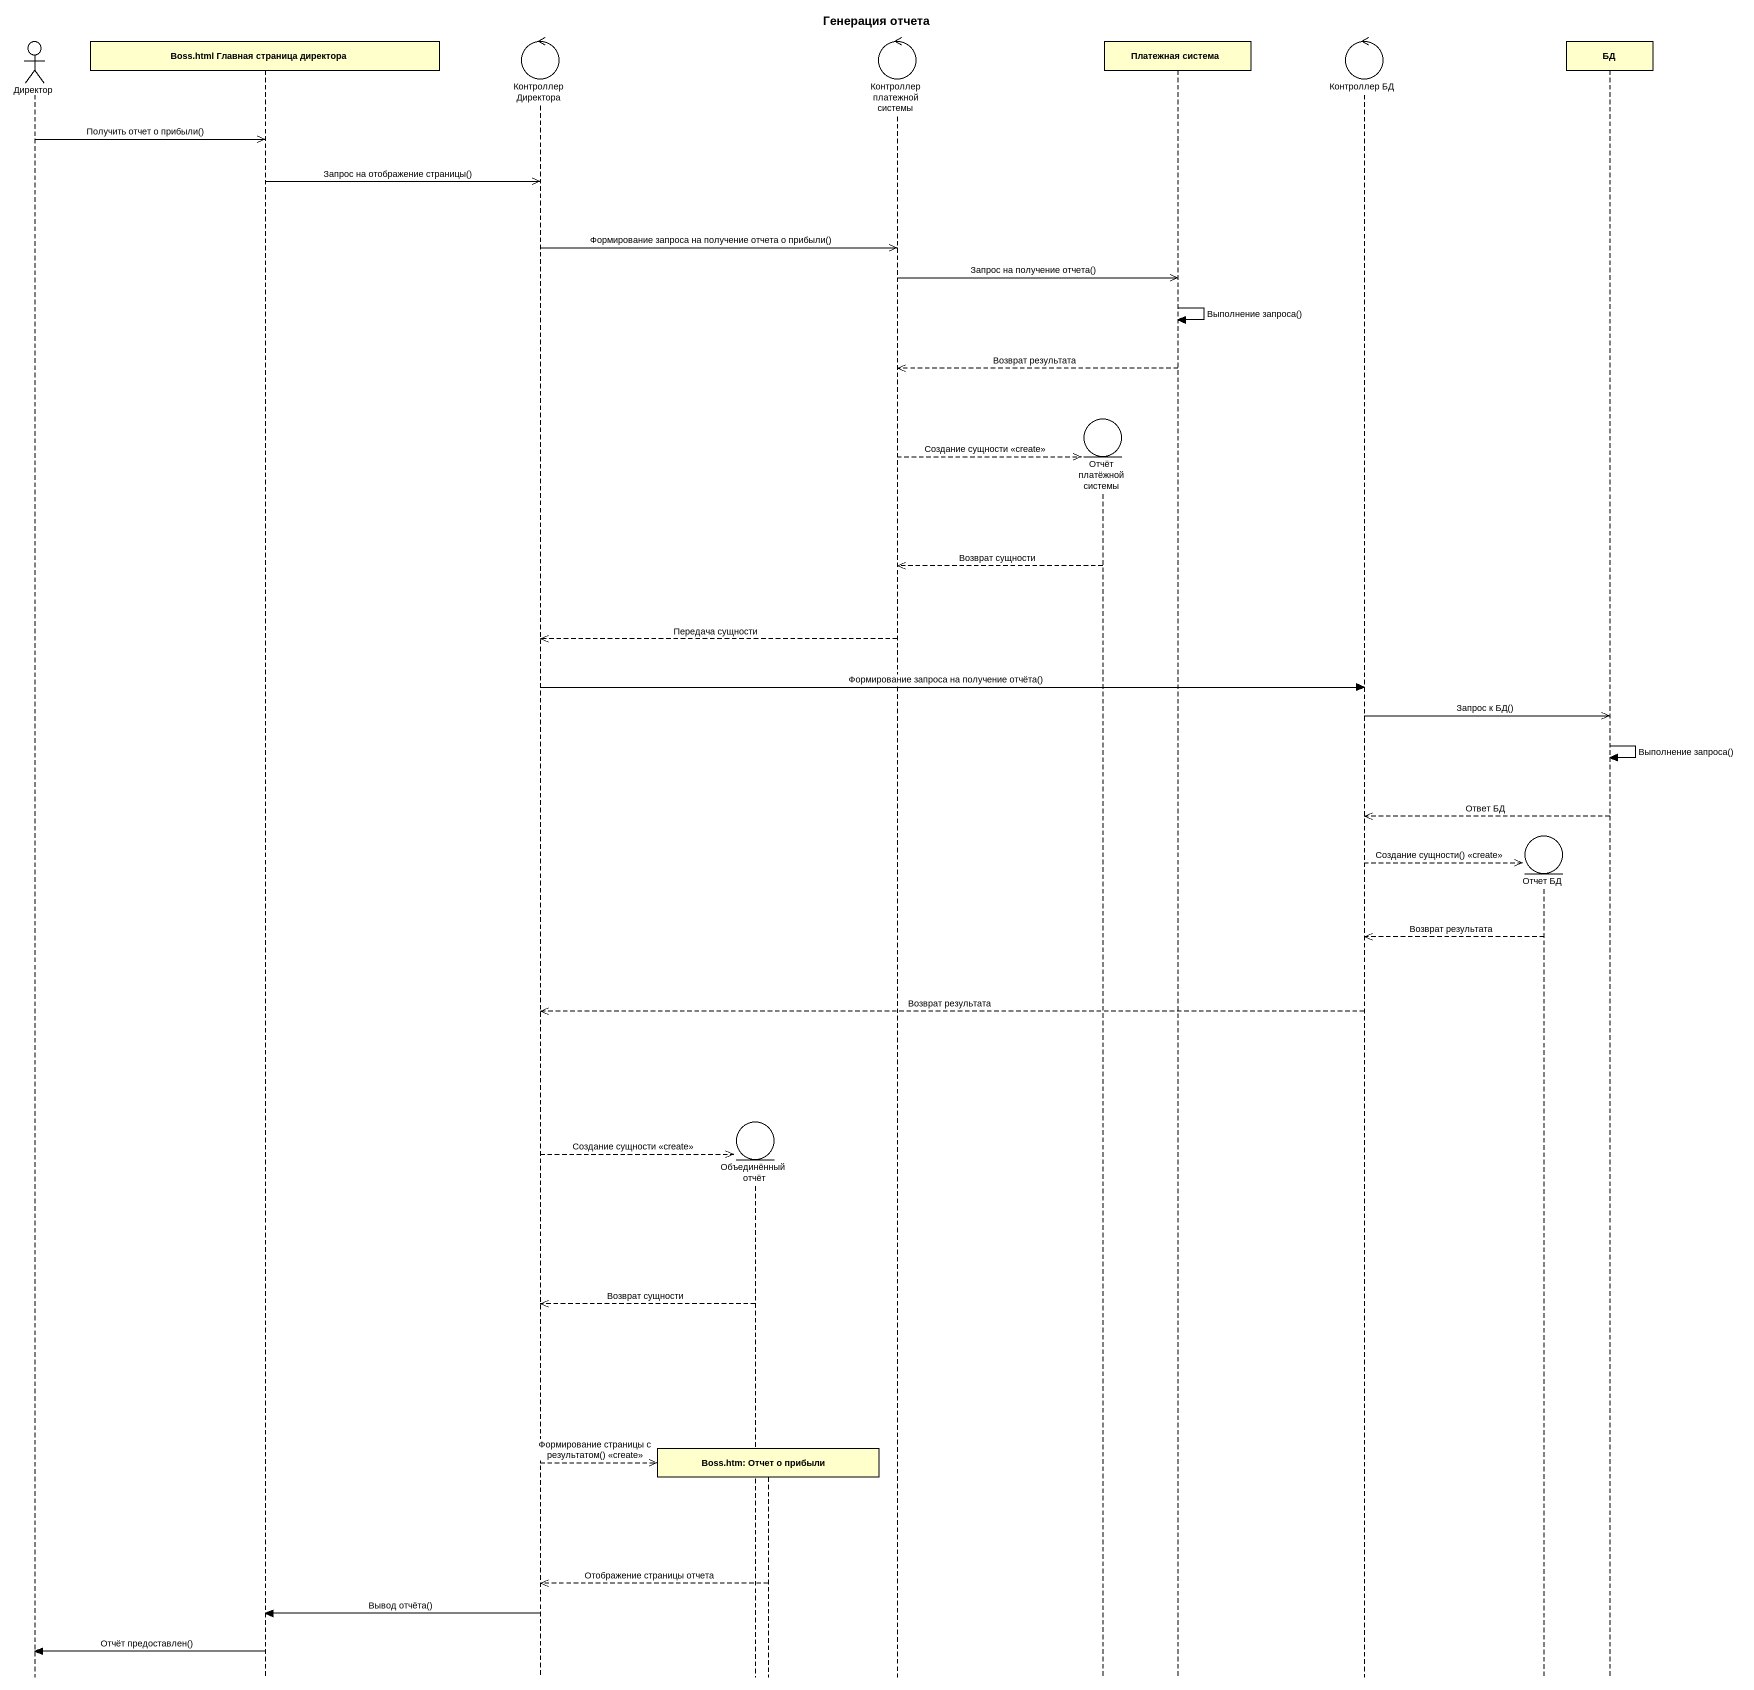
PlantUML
@startuml
title Генерация отчета
hide footbox
actor Директор
participant "Boss.html Главная страница директора" as Boss_html_Главная_страница
control "Контроллер Директора" as Контроллер_Директора
entity "Объединённый отчёт" as Объединённый_отчёт
participant "Boss.htm: Отчет о прибыли" as Boss_htm_Отчет_о_прибыли
control "Контроллер платежной системы" as Контроллер_платежной_системы
entity "Отчёт платёжной системы" as Отчёт_платёжной_системы
participant "Платежная система" as Платежная_система
control "Контроллер БД" as Контроллер_БД
entity "Отчет БД" as Отчет_БД
participant БД

Директор ->> Boss_html_Главная_страница : Получить отчет о прибыли()
Boss_html_Главная_страница ->> Контроллер_Директора : Запрос на отображение страницы()
Контроллер_Директора ->> Контроллер_платежной_системы : Формирование запроса на получение отчета о прибыли()
Контроллер_платежной_системы ->> Платежная_система : Запрос на получение отчета()
Платежная_система -> Платежная_система : Выполнение запроса()
Платежная_система -->> Контроллер_платежной_системы : Возврат результата
Контроллер_платежной_системы -->> Отчёт_платёжной_системы ** : Создание сущности <<create>>
Отчёт_платёжной_системы -->> Контроллер_платежной_системы : Возврат сущности
Контроллер_платежной_системы -->> Контроллер_Директора : Передача сущности
Контроллер_Директора -> Контроллер_БД : Формирование запроса на получение отчёта()
Контроллер_БД ->> БД : Запрос к БД()
БД -> БД : Выполнение запроса()
БД -->> Контроллер_БД : Ответ БД
Контроллер_БД -->> Отчет_БД ** : Создание сущности() <<create>>
Отчет_БД -->> Контроллер_БД : Возврат результата
Контроллер_БД -->> Контроллер_Директора : Возврат результата
Контроллер_Директора -->> Объединённый_отчёт ** : Создание сущности <<create>>
Объединённый_отчёт -->> Контроллер_Директора : Возврат сущности
Контроллер_Директора -->> Boss_htm_Отчет_о_прибыли ** : Формирование страницы с результатом() <<create>>
Boss_htm_Отчет_о_прибыли -->> Контроллер_Директора : Отображение страницы отчета
Контроллер_Директора -> Boss_html_Главная_страница : Вывод отчёта()
Boss_html_Главная_страница -> Директор : Отчёт предоставлен()
@enduml
